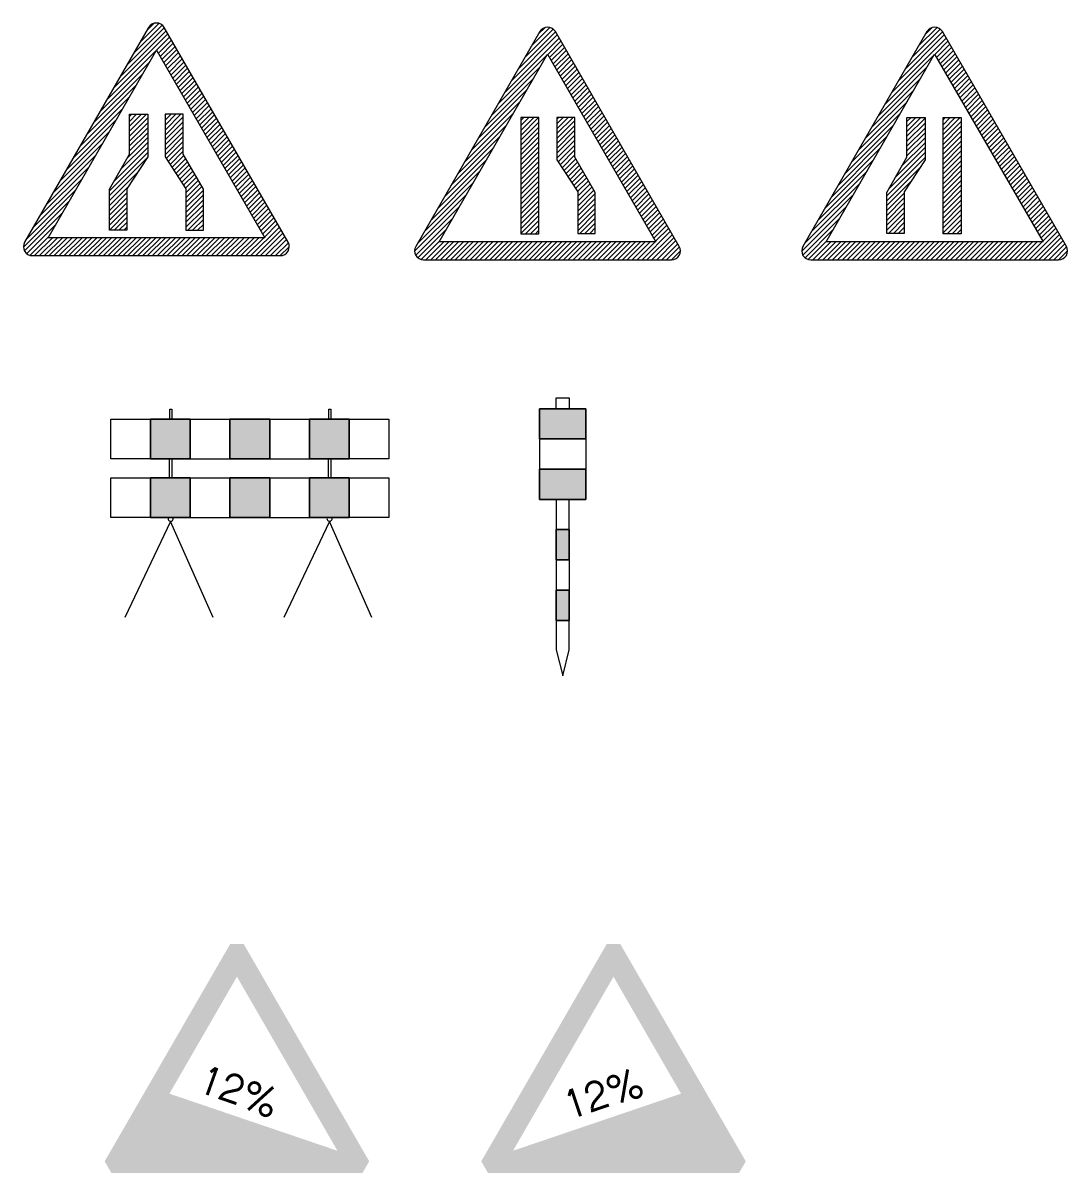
# Model space of a CAD drawing. Extents: x 1216 to 44401, y 2119 to 23617.
# Drawn here: x 14266 to 18025, y 13581 to 17718 of the extents above; entities that cross this region are included whole.
import ezdxf

# ---------------------------------------------------------------- set-up
doc = ezdxf.new("R2010")
doc.units = 0
doc.header["$LTSCALE"] = 10
doc.header["$MEASUREMENT"] = 0
doc.layers.get('0').update_dxf_attribs({"linetype": 'CONTINUOUS'})

# ---------------------------------------------------------------- blocks, each defined once
blk = doc.blocks.new('*X52')
at = {"color": 0, "linetype": 'CONTINUOUS'}
for p, q in [((-0.0964, 0.4693), (-0.0357, 0.53)), ((-0.0964, 0.487), (-0.0534, 0.53)), ((-0.0964, 0.5047), (-0.071, 0.53)), ((-0.0964, 0.5224), (-0.0887, 0.53)), ((-0.0964, 0.4517), (-0.0312, 0.5168)), ((-0.0964, 0.434), (-0.0312, 0.4991)), ((-0.0964, 0.4163), (-0.0312, 0.4814)), ((-0.0964, 0.3986), (-0.0312, 0.4637)), ((-0.1285, 0.3311), (-0.0312, 0.4284)), ((-0.1047, 0.3726), (-0.0312, 0.4461)), ((-0.1691, 0.2551), (-0.0312, 0.393)), ((-0.1523, 0.2896), (-0.0312, 0.4107)), ((-0.1691, 0.2375), (-0.0347, 0.3719)), ((-0.1691, 0.2198), (-0.0682, 0.3207)), ((-0.1691, 0.2021), (-0.1018, 0.2694)), ((-0.1691, 0.1844), (-0.1063, 0.2472)), ((-0.1691, 0.1667), (-0.1063, 0.2295)), ((-0.1691, 0.1491), (-0.1063, 0.2119)), ((-0.1691, 0.1314), (-0.1063, 0.1942)), ((-0.1691, 0.1137), (-0.1063, 0.1765)), ((-0.1522, 0.1129), (-0.1063, 0.1588)), ((-0.1346, 0.1129), (-0.1063, 0.1412)), ((-0.1169, 0.1129), (-0.1063, 0.1235))]:
    blk.add_line(p, q, dxfattribs=at)
blk = doc.blocks.new('*X53')
at = {"color": 0, "linetype": 'CONTINUOUS'}
for p, q in [((0.0312, 0.4732), (0.0881, 0.53)), ((0.0312, 0.4909), (0.0704, 0.53)), ((0.0312, 0.5085), (0.0527, 0.53)), ((0.0312, 0.5262), (0.035, 0.53)), ((0.0312, 0.4555), (0.0964, 0.5206)), ((0.0312, 0.4378), (0.0964, 0.5029)), ((0.0312, 0.4201), (0.0964, 0.4853)), ((0.0312, 0.4025), (0.0964, 0.4676)), ((0.0312, 0.3848), (0.0964, 0.4499)), ((0.0352, 0.3711), (0.0964, 0.4322)), ((0.0422, 0.3604), (0.0964, 0.4146)), ((0.0492, 0.3497), (0.0964, 0.3969)), ((0.0562, 0.339), (0.0993, 0.3821)), ((0.0632, 0.3284), (0.1057, 0.3709)), ((0.0702, 0.3177), (0.1121, 0.3596)), ((0.0772, 0.307), (0.1186, 0.3484)), ((0.0842, 0.2963), (0.125, 0.3372)), ((0.0912, 0.2856), (0.1315, 0.3259)), ((0.0982, 0.275), (0.1379, 0.3147)), ((0.1052, 0.2643), (0.1444, 0.3035)), ((0.1063, 0.2478), (0.1508, 0.2922)), ((0.1063, 0.2301), (0.1573, 0.281)), ((0.1063, 0.2124), (0.1637, 0.2698)), ((0.1063, 0.1947), (0.1691, 0.2575)), ((0.1063, 0.177), (0.1691, 0.2398)), ((0.1063, 0.1594), (0.1691, 0.2222)), ((0.1063, 0.1417), (0.1691, 0.2045)), ((0.1063, 0.124), (0.1691, 0.1868)), ((0.1129, 0.1129), (0.1691, 0.1691)), ((0.1306, 0.1129), (0.1691, 0.1515)), ((0.1483, 0.1129), (0.1691, 0.1338)), ((0.166, 0.113), (0.1691, 0.1161))]:
    blk.add_line(p, q, dxfattribs=at)
blk = doc.blocks.new('*X54')
at = {"color": 0, "linetype": 'CONTINUOUS'}
for p, q in [((-0.1301, 0.6654), (0.0348, 0.8303)), ((-0.1059, 0.7073), (0.0284, 0.8416)), ((-0.0818, 0.7491), (0.0204, 0.8512)), ((-0.0576, 0.7909), (0.0087, 0.8572)), ((-0.0335, 0.8327), (-0.0091, 0.8571)), ((-0.1542, 0.6236), (0.0413, 0.8191)), ((0.0004, 0.7606), (0.0478, 0.8079)), ((0.0069, 0.7494), (0.0543, 0.7967)), ((-0.1784, 0.5818), (-0.0016, 0.7585)), ((0.0134, 0.7382), (0.0607, 0.7855)), ((0.0198, 0.7269), (0.0672, 0.7743)), ((0.0263, 0.7157), (0.0737, 0.7631)), ((0.0328, 0.7045), (0.0801, 0.7519)), ((-0.2025, 0.54), (-0.0257, 0.7167)), ((0.0393, 0.6933), (0.0866, 0.7407)), ((0.0457, 0.6821), (0.0931, 0.7295)), ((0.0522, 0.6709), (0.0996, 0.7183)), ((0.0587, 0.6597), (0.106, 0.7071)), ((-0.2267, 0.4981), (-0.0499, 0.6749)), ((0.0651, 0.6485), (0.1125, 0.6959)), ((0.0716, 0.6373), (0.119, 0.6847)), ((0.0781, 0.6261), (0.1254, 0.6734)), ((0.0845, 0.6149), (0.1319, 0.6622)), ((-0.2508, 0.4563), (-0.074, 0.6331)), ((0.091, 0.6037), (0.1384, 0.651)), ((0.0975, 0.5925), (0.1448, 0.6398)), ((0.104, 0.5813), (0.1513, 0.6286)), ((-0.2749, 0.4145), (-0.0982, 0.5912)), ((0.1104, 0.57), (0.1578, 0.6174)), ((0.1169, 0.5588), (0.1643, 0.6062)), ((0.1234, 0.5476), (0.1707, 0.595)), ((0.1298, 0.5364), (0.1772, 0.5838)), ((-0.2991, 0.3727), (-0.1223, 0.5494)), ((0.1363, 0.5252), (0.1837, 0.5726)), ((0.1428, 0.514), (0.1901, 0.5614)), ((0.1492, 0.5028), (0.1966, 0.5502)), ((0.1557, 0.4916), (0.2031, 0.539)), ((-0.3232, 0.3308), (-0.1465, 0.5076)), ((0.1622, 0.4804), (0.2096, 0.5278)), ((0.1687, 0.4692), (0.216, 0.5165)), ((0.1751, 0.458), (0.2225, 0.5053)), ((-0.3474, 0.289), (-0.1706, 0.4658)), ((0.1816, 0.4468), (0.229, 0.4941)), ((0.1881, 0.4356), (0.2354, 0.4829)), ((0.1945, 0.4244), (0.2419, 0.4717)), ((0.201, 0.4131), (0.2484, 0.4605)), ((-0.3715, 0.2472), (-0.1948, 0.4239)), ((0.2075, 0.4019), (0.2548, 0.4493)), ((0.214, 0.3907), (0.2613, 0.4381)), ((0.2204, 0.3795), (0.2678, 0.4269)), ((0.2269, 0.3683), (0.2743, 0.4157)), ((-0.3957, 0.2054), (-0.2189, 0.3821)), ((0.2334, 0.3571), (0.2807, 0.4045)), ((0.2398, 0.3459), (0.2872, 0.3933)), ((0.2463, 0.3347), (0.2937, 0.3821)), ((-0.4198, 0.1635), (-0.2431, 0.3403)), ((0.2528, 0.3235), (0.3001, 0.3708)), ((0.2592, 0.3123), (0.3066, 0.3596)), ((0.2657, 0.3011), (0.3131, 0.3484)), ((0.2722, 0.2899), (0.3196, 0.3372)), ((-0.444, 0.1217), (-0.2672, 0.2985)), ((0.2787, 0.2787), (0.326, 0.326)), ((0.2851, 0.2675), (0.3325, 0.3148)), ((0.2916, 0.2562), (0.339, 0.3036)), ((0.2981, 0.245), (0.3454, 0.2924)), ((-0.4681, 0.0799), (-0.2914, 0.2566)), ((0.3045, 0.2338), (0.3519, 0.2812)), ((0.311, 0.2226), (0.3584, 0.27)), ((0.3175, 0.2114), (0.3648, 0.2588)), ((-0.4781, 0.0522), (-0.3155, 0.2148)), ((0.324, 0.2002), (0.3713, 0.2476)), ((0.3304, 0.189), (0.3778, 0.2364)), ((0.3369, 0.1778), (0.3843, 0.2252)), ((0.3434, 0.1666), (0.3907, 0.2139)), ((-0.4743, 0.0384), (-0.3397, 0.173)), ((0.3498, 0.1554), (0.3972, 0.2027)), ((0.3563, 0.1442), (0.4037, 0.1915)), ((0.3628, 0.133), (0.4101, 0.1803)), ((0.3692, 0.1218), (0.4166, 0.1691)), ((-0.4662, 0.0288), (-0.3638, 0.1312)), ((0.3398, 0.0216), (0.4425, 0.1243)), ((0.3757, 0.1106), (0.4231, 0.1579)), ((0.3822, 0.0993), (0.4295, 0.1467)), ((0.3887, 0.0881), (0.436, 0.1355)), ((-0.4546, 0.0227), (-0.388, 0.0893)), ((-0.4381, 0.0216), (-0.3734, 0.0863)), ((-0.4204, 0.0216), (-0.3557, 0.0863)), ((-0.4027, 0.0216), (-0.338, 0.0863)), ((-0.385, 0.0216), (-0.3203, 0.0863)), ((-0.3673, 0.0216), (-0.3026, 0.0863)), ((-0.3497, 0.0216), (-0.285, 0.0863)), ((-0.332, 0.0216), (-0.2673, 0.0863)), ((-0.3143, 0.0216), (-0.2496, 0.0863)), ((-0.2966, 0.0216), (-0.2319, 0.0863)), ((-0.279, 0.0216), (-0.2143, 0.0863)), ((-0.2613, 0.0216), (-0.1966, 0.0863)), ((-0.2436, 0.0216), (-0.1789, 0.0863)), ((-0.2259, 0.0216), (-0.1612, 0.0863)), ((-0.2082, 0.0216), (-0.1435, 0.0863)), ((-0.1906, 0.0216), (-0.1259, 0.0863)), ((-0.1729, 0.0216), (-0.1082, 0.0863)), ((-0.1552, 0.0216), (-0.0905, 0.0863)), ((-0.1375, 0.0216), (-0.0728, 0.0863)), ((-0.1199, 0.0216), (-0.0552, 0.0863)), ((-0.1022, 0.0216), (-0.0375, 0.0863)), ((-0.0845, 0.0216), (-0.0198, 0.0863)), ((-0.0668, 0.0216), (-0.0021, 0.0863)), ((-0.0491, 0.0216), (0.0156, 0.0863)), ((-0.0315, 0.0216), (0.0332, 0.0863)), ((-0.0138, 0.0216), (0.0509, 0.0863)), ((0.0039, 0.0216), (0.0686, 0.0863)), ((0.0216, 0.0216), (0.0863, 0.0863)), ((0.0392, 0.0216), (0.1039, 0.0863)), ((0.0569, 0.0216), (0.1216, 0.0863)), ((0.0746, 0.0216), (0.1393, 0.0863)), ((0.0923, 0.0216), (0.157, 0.0863)), ((0.11, 0.0216), (0.1747, 0.0863)), ((0.1276, 0.0216), (0.1923, 0.0863)), ((0.1453, 0.0216), (0.21, 0.0863)), ((0.163, 0.0216), (0.2277, 0.0863)), ((0.1807, 0.0216), (0.2454, 0.0863)), ((0.1983, 0.0216), (0.263, 0.0863)), ((0.216, 0.0216), (0.2807, 0.0863)), ((0.2337, 0.0216), (0.2984, 0.0863)), ((0.2514, 0.0216), (0.3161, 0.0863)), ((0.2691, 0.0216), (0.3338, 0.0863)), ((0.2867, 0.0216), (0.3514, 0.0863)), ((0.3044, 0.0216), (0.3691, 0.0863)), ((0.3221, 0.0216), (0.3868, 0.0863)), ((0.3574, 0.0216), (0.449, 0.1131)), ((0.3751, 0.0216), (0.4554, 0.1019)), ((0.3928, 0.0216), (0.4619, 0.0907)), ((0.4105, 0.0216), (0.4684, 0.0795)), ((0.4282, 0.0216), (0.4748, 0.0682)), ((0.4458, 0.0216), (0.4782, 0.0539))]:
    blk.add_line(p, q, dxfattribs=at)
blk = doc.blocks.new('26')
at = {"color": 1, "linetype": 'CONTINUOUS'}
blk.add_lwpolyline([(117.6095, 198.701), (118.5013, 198.701, 0.57735), (118.5293, 198.7494), (118.0833, 199.5218, 0.57735), (118.0275, 199.5218), (117.5815, 198.7494, 0.57735)], format="xyb", close=True, dxfattribs=at)
blk.add_lwpolyline([(118.0554, 199.4407), (118.4451, 198.7657), (117.6657, 198.7657)], close=True, dxfattribs=at)
at = {"linetype": 'CONTINUOUS'}
for points in [[(117.8863, 198.7924), (117.8863, 198.9398), (117.959, 199.0666), (117.959, 199.2094), (118.0242, 199.2094), (118.0242, 199.0566), (117.9491, 198.9419), (117.9491, 198.7923)], [(118.2245, 198.7924), (118.2245, 198.9398), (118.1518, 199.0666), (118.1518, 199.2094), (118.0866, 199.2094), (118.0866, 199.0566), (118.1617, 198.9419), (118.1617, 198.7923)]]:
    blk.add_lwpolyline(points, close=True, dxfattribs=at)
at = {"color": 1, "linetype": 'CONTINUOUS'}
blk.add_blockref('*X54', (118.0554, 198.6794), dxfattribs=at)
at = {"linetype": 'CONTINUOUS'}
for name in ['*X52', '*X53']:
    blk.add_blockref(name, (118.0554, 198.6794), dxfattribs=at)
blk = doc.blocks.new('*X55')
at = {"color": 0, "linetype": 'CONTINUOUS'}
for p, q in [((-0.1301, 0.6654), (0.0348, 0.8303)), ((-0.1059, 0.7073), (0.0284, 0.8416)), ((-0.0818, 0.7491), (0.0204, 0.8512)), ((-0.0576, 0.7909), (0.0087, 0.8572)), ((-0.0335, 0.8327), (-0.0091, 0.8571)), ((-0.1542, 0.6236), (0.0413, 0.8191)), ((0.0004, 0.7606), (0.0478, 0.8079)), ((0.0069, 0.7494), (0.0543, 0.7967)), ((-0.1784, 0.5818), (-0.0016, 0.7585)), ((0.0134, 0.7382), (0.0607, 0.7855)), ((0.0198, 0.7269), (0.0672, 0.7743)), ((0.0263, 0.7157), (0.0737, 0.7631)), ((0.0328, 0.7045), (0.0801, 0.7519)), ((-0.2025, 0.54), (-0.0257, 0.7167)), ((0.0393, 0.6933), (0.0866, 0.7407)), ((0.0457, 0.6821), (0.0931, 0.7295)), ((0.0522, 0.6709), (0.0996, 0.7183)), ((0.0587, 0.6597), (0.106, 0.7071)), ((-0.2267, 0.4981), (-0.0499, 0.6749)), ((0.0651, 0.6485), (0.1125, 0.6959)), ((0.0716, 0.6373), (0.119, 0.6847)), ((0.0781, 0.6261), (0.1254, 0.6734)), ((0.0845, 0.6149), (0.1319, 0.6622)), ((-0.2508, 0.4563), (-0.074, 0.6331)), ((0.091, 0.6037), (0.1384, 0.651)), ((0.0975, 0.5925), (0.1448, 0.6398)), ((0.104, 0.5813), (0.1513, 0.6286)), ((-0.2749, 0.4145), (-0.0982, 0.5912)), ((0.1104, 0.57), (0.1578, 0.6174)), ((0.1169, 0.5588), (0.1643, 0.6062)), ((0.1234, 0.5476), (0.1707, 0.595)), ((0.1298, 0.5364), (0.1772, 0.5838)), ((-0.2991, 0.3727), (-0.1223, 0.5494)), ((0.1363, 0.5252), (0.1837, 0.5726)), ((0.1428, 0.514), (0.1901, 0.5614)), ((0.1492, 0.5028), (0.1966, 0.5502)), ((0.1557, 0.4916), (0.2031, 0.539)), ((-0.3232, 0.3308), (-0.1465, 0.5076)), ((0.1622, 0.4804), (0.2096, 0.5278)), ((0.1687, 0.4692), (0.216, 0.5165)), ((0.1751, 0.458), (0.2225, 0.5053)), ((-0.3474, 0.289), (-0.1706, 0.4658)), ((0.1816, 0.4468), (0.229, 0.4941)), ((0.1881, 0.4356), (0.2354, 0.4829)), ((0.1945, 0.4244), (0.2419, 0.4717)), ((0.201, 0.4131), (0.2484, 0.4605)), ((-0.3715, 0.2472), (-0.1948, 0.4239)), ((0.2075, 0.4019), (0.2548, 0.4493)), ((0.214, 0.3907), (0.2613, 0.4381)), ((0.2204, 0.3795), (0.2678, 0.4269)), ((0.2269, 0.3683), (0.2743, 0.4157)), ((-0.3957, 0.2054), (-0.2189, 0.3821)), ((0.2334, 0.3571), (0.2807, 0.4045)), ((0.2398, 0.3459), (0.2872, 0.3933)), ((0.2463, 0.3347), (0.2937, 0.3821)), ((-0.4198, 0.1635), (-0.2431, 0.3403)), ((0.2528, 0.3235), (0.3001, 0.3708)), ((0.2592, 0.3123), (0.3066, 0.3596)), ((0.2657, 0.3011), (0.3131, 0.3484)), ((0.2722, 0.2899), (0.3196, 0.3372)), ((-0.444, 0.1217), (-0.2672, 0.2985)), ((0.2787, 0.2787), (0.326, 0.326)), ((0.2851, 0.2675), (0.3325, 0.3148)), ((0.2916, 0.2562), (0.339, 0.3036)), ((0.2981, 0.245), (0.3454, 0.2924)), ((-0.4681, 0.0799), (-0.2914, 0.2566)), ((0.3045, 0.2338), (0.3519, 0.2812)), ((0.311, 0.2226), (0.3584, 0.27)), ((0.3175, 0.2114), (0.3648, 0.2588)), ((-0.4781, 0.0522), (-0.3155, 0.2148)), ((0.324, 0.2002), (0.3713, 0.2476)), ((0.3304, 0.189), (0.3778, 0.2364)), ((0.3369, 0.1778), (0.3843, 0.2252)), ((0.3434, 0.1666), (0.3907, 0.2139)), ((-0.4743, 0.0384), (-0.3397, 0.173)), ((0.3498, 0.1554), (0.3972, 0.2027)), ((0.3563, 0.1442), (0.4037, 0.1915)), ((0.3628, 0.133), (0.4101, 0.1803)), ((0.3692, 0.1218), (0.4166, 0.1691)), ((-0.4662, 0.0288), (-0.3638, 0.1312)), ((0.3398, 0.0216), (0.4425, 0.1243)), ((0.3757, 0.1106), (0.4231, 0.1579)), ((0.3822, 0.0993), (0.4295, 0.1467)), ((0.3887, 0.0881), (0.436, 0.1355)), ((-0.4546, 0.0227), (-0.388, 0.0893)), ((-0.4381, 0.0216), (-0.3734, 0.0863)), ((-0.4204, 0.0216), (-0.3557, 0.0863)), ((-0.4027, 0.0216), (-0.338, 0.0863)), ((-0.385, 0.0216), (-0.3203, 0.0863)), ((-0.3673, 0.0216), (-0.3026, 0.0863)), ((-0.3497, 0.0216), (-0.285, 0.0863)), ((-0.332, 0.0216), (-0.2673, 0.0863)), ((-0.3143, 0.0216), (-0.2496, 0.0863)), ((-0.2966, 0.0216), (-0.2319, 0.0863)), ((-0.279, 0.0216), (-0.2143, 0.0863)), ((-0.2613, 0.0216), (-0.1966, 0.0863)), ((-0.2436, 0.0216), (-0.1789, 0.0863)), ((-0.2259, 0.0216), (-0.1612, 0.0863)), ((-0.2082, 0.0216), (-0.1435, 0.0863)), ((-0.1906, 0.0216), (-0.1259, 0.0863)), ((-0.1729, 0.0216), (-0.1082, 0.0863)), ((-0.1552, 0.0216), (-0.0905, 0.0863)), ((-0.1375, 0.0216), (-0.0728, 0.0863)), ((-0.1199, 0.0216), (-0.0552, 0.0863)), ((-0.1022, 0.0216), (-0.0375, 0.0863)), ((-0.0845, 0.0216), (-0.0198, 0.0863)), ((-0.0668, 0.0216), (-0.0021, 0.0863)), ((-0.0491, 0.0216), (0.0156, 0.0863)), ((-0.0315, 0.0216), (0.0332, 0.0863)), ((-0.0138, 0.0216), (0.0509, 0.0863)), ((0.0039, 0.0216), (0.0686, 0.0863)), ((0.0216, 0.0216), (0.0863, 0.0863)), ((0.0392, 0.0216), (0.1039, 0.0863)), ((0.0569, 0.0216), (0.1216, 0.0863)), ((0.0746, 0.0216), (0.1393, 0.0863)), ((0.0923, 0.0216), (0.157, 0.0863)), ((0.11, 0.0216), (0.1747, 0.0863)), ((0.1276, 0.0216), (0.1923, 0.0863)), ((0.1453, 0.0216), (0.21, 0.0863)), ((0.163, 0.0216), (0.2277, 0.0863)), ((0.1807, 0.0216), (0.2454, 0.0863)), ((0.1983, 0.0216), (0.263, 0.0863)), ((0.216, 0.0216), (0.2807, 0.0863)), ((0.2337, 0.0216), (0.2984, 0.0863)), ((0.2514, 0.0216), (0.3161, 0.0863)), ((0.2691, 0.0216), (0.3338, 0.0863)), ((0.2867, 0.0216), (0.3514, 0.0863)), ((0.3044, 0.0216), (0.3691, 0.0863)), ((0.3221, 0.0216), (0.3868, 0.0863)), ((0.3574, 0.0216), (0.449, 0.1131)), ((0.3751, 0.0216), (0.4554, 0.1019)), ((0.3928, 0.0216), (0.4619, 0.0907)), ((0.4105, 0.0216), (0.4684, 0.0795)), ((0.4282, 0.0216), (0.4748, 0.0682)), ((0.4458, 0.0216), (0.4782, 0.0539))]:
    blk.add_line(p, q, dxfattribs=at)
blk = doc.blocks.new('*X56')
at = {"color": 0, "linetype": 'CONTINUOUS'}
for p, q in [((-0.0964, 0.4693), (-0.0324, 0.5333)), ((-0.0964, 0.487), (-0.05, 0.5333)), ((-0.0964, 0.5047), (-0.0677, 0.5333)), ((-0.0964, 0.5223), (-0.0854, 0.5333)), ((-0.0964, 0.4516), (-0.0313, 0.5167)), ((-0.0964, 0.4339), (-0.0313, 0.4991)), ((-0.0964, 0.4163), (-0.0313, 0.4814)), ((-0.0964, 0.3986), (-0.0313, 0.4637)), ((-0.0964, 0.3809), (-0.0313, 0.446)), ((-0.0964, 0.3632), (-0.0313, 0.4283)), ((-0.0964, 0.3456), (-0.0313, 0.4107)), ((-0.0964, 0.3279), (-0.0313, 0.393)), ((-0.0964, 0.3102), (-0.0313, 0.3753)), ((-0.0964, 0.2925), (-0.0313, 0.3576)), ((-0.0964, 0.2748), (-0.0313, 0.34)), ((-0.0964, 0.2572), (-0.0313, 0.3223)), ((-0.0964, 0.2395), (-0.0313, 0.3046)), ((-0.0964, 0.2218), (-0.0313, 0.2869)), ((-0.0964, 0.2041), (-0.0313, 0.2692)), ((-0.0964, 0.1865), (-0.0313, 0.2516)), ((-0.0964, 0.1688), (-0.0313, 0.2339)), ((-0.0964, 0.1511), (-0.0313, 0.2162)), ((-0.0964, 0.1334), (-0.0313, 0.1985)), ((-0.0964, 0.1157), (-0.0313, 0.1809)), ((-0.0789, 0.1155), (-0.0313, 0.1632)), ((-0.0612, 0.1155), (-0.0313, 0.1455)), ((-0.0436, 0.1155), (-0.0313, 0.1278))]:
    blk.add_line(p, q, dxfattribs=at)
blk = doc.blocks.new('*X57')
at = {"color": 0, "linetype": 'CONTINUOUS'}
for p, q in [((0.0334, 0.4754), (0.0918, 0.5338)), ((0.0334, 0.493), (0.0742, 0.5338)), ((0.0334, 0.5107), (0.0565, 0.5338)), ((0.0334, 0.5284), (0.0388, 0.5338)), ((0.0334, 0.4577), (0.0985, 0.5228)), ((0.0334, 0.44), (0.0985, 0.5051)), ((0.0334, 0.4223), (0.0985, 0.4875)), ((0.0334, 0.4047), (0.0985, 0.4698)), ((0.0334, 0.387), (0.0985, 0.4521)), ((0.038, 0.3739), (0.0985, 0.4344)), ((0.045, 0.3632), (0.0985, 0.4167)), ((0.052, 0.3525), (0.0985, 0.3991)), ((0.059, 0.3419), (0.102, 0.3849)), ((0.066, 0.3312), (0.1085, 0.3736)), ((0.073, 0.3205), (0.1149, 0.3624)), ((0.08, 0.3098), (0.1214, 0.3512)), ((0.087, 0.2991), (0.1278, 0.3399)), ((0.094, 0.2885), (0.1343, 0.3287)), ((0.101, 0.2778), (0.1407, 0.3175)), ((0.108, 0.2671), (0.1471, 0.3062)), ((0.1085, 0.2499), (0.1536, 0.295)), ((0.1085, 0.2323), (0.16, 0.2838)), ((0.1085, 0.2146), (0.1665, 0.2725)), ((0.1085, 0.1969), (0.1713, 0.2597)), ((0.1085, 0.1792), (0.1713, 0.242)), ((0.1085, 0.1615), (0.1713, 0.2244)), ((0.1085, 0.1439), (0.1713, 0.2067)), ((0.1085, 0.1262), (0.1713, 0.189)), ((0.1166, 0.1166), (0.1713, 0.1713)), ((0.1343, 0.1167), (0.1713, 0.1536)), ((0.1521, 0.1167), (0.1713, 0.136)), ((0.1698, 0.1167), (0.1713, 0.1183))]:
    blk.add_line(p, q, dxfattribs=at)
blk = doc.blocks.new('27')
at = {"color": 1, "linetype": 'CONTINUOUS'}
blk.add_lwpolyline([(119.0167, 198.686), (119.9086, 198.686, 0.57735), (119.9365, 198.7344), (119.4906, 199.5068, 0.57735), (119.4347, 199.5068), (118.9888, 198.7344, 0.57735)], format="xyb", close=True, dxfattribs=at)
blk.add_lwpolyline([(119.4626, 199.4258), (119.8524, 198.7507), (119.0729, 198.7507)], close=True, dxfattribs=at)
at = {"color": 7, "linetype": 'CONTINUOUS'}
for points in [[(119.3662, 198.78), (119.4314, 198.78), (119.4314, 199.1978), (119.3662, 199.1978)], [(119.5891, 198.7811), (119.6339, 198.7812), (119.6339, 198.9286), (119.5612, 199.0554), (119.5612, 199.1983), (119.4961, 199.1983), (119.4961, 199.0454), (119.5711, 198.9308), (119.5711, 198.7811)]]:
    blk.add_lwpolyline(points, close=True, dxfattribs=at)
at = {"color": 1, "linetype": 'CONTINUOUS'}
blk.add_blockref('*X55', (119.4626, 198.6645), dxfattribs=at)
at = {"color": 7, "linetype": 'CONTINUOUS'}
for name in ['*X56', '*X57']:
    blk.add_blockref(name, (119.4626, 198.6645), dxfattribs=at)
blk = doc.blocks.new('*X58')
at = {"color": 0, "linetype": 'CONTINUOUS'}
for p, q in [((-0.1301, 0.6654), (0.0348, 0.8303)), ((-0.1059, 0.7073), (0.0284, 0.8416)), ((-0.0818, 0.7491), (0.0204, 0.8512)), ((-0.0576, 0.7909), (0.0087, 0.8572)), ((-0.0335, 0.8327), (-0.0091, 0.8571)), ((-0.1542, 0.6236), (0.0413, 0.8191)), ((0.0004, 0.7606), (0.0478, 0.8079)), ((0.0069, 0.7494), (0.0543, 0.7967)), ((-0.1784, 0.5818), (-0.0016, 0.7585)), ((0.0134, 0.7382), (0.0607, 0.7855)), ((0.0198, 0.7269), (0.0672, 0.7743)), ((0.0263, 0.7157), (0.0737, 0.7631)), ((0.0328, 0.7045), (0.0801, 0.7519)), ((-0.2025, 0.54), (-0.0257, 0.7167)), ((0.0393, 0.6933), (0.0866, 0.7407)), ((0.0457, 0.6821), (0.0931, 0.7295)), ((0.0522, 0.6709), (0.0996, 0.7183)), ((0.0587, 0.6597), (0.106, 0.7071)), ((-0.2267, 0.4981), (-0.0499, 0.6749)), ((0.0651, 0.6485), (0.1125, 0.6959)), ((0.0716, 0.6373), (0.119, 0.6847)), ((0.0781, 0.6261), (0.1254, 0.6734)), ((0.0845, 0.6149), (0.1319, 0.6622)), ((-0.2508, 0.4563), (-0.074, 0.6331)), ((0.091, 0.6037), (0.1384, 0.651)), ((0.0975, 0.5925), (0.1448, 0.6398)), ((0.104, 0.5813), (0.1513, 0.6286)), ((-0.2749, 0.4145), (-0.0982, 0.5912)), ((0.1104, 0.57), (0.1578, 0.6174)), ((0.1169, 0.5588), (0.1643, 0.6062)), ((0.1234, 0.5476), (0.1707, 0.595)), ((0.1298, 0.5364), (0.1772, 0.5838)), ((-0.2991, 0.3727), (-0.1223, 0.5494)), ((0.1363, 0.5252), (0.1837, 0.5726)), ((0.1428, 0.514), (0.1901, 0.5614)), ((0.1492, 0.5028), (0.1966, 0.5502)), ((0.1557, 0.4916), (0.2031, 0.539)), ((-0.3232, 0.3308), (-0.1465, 0.5076)), ((0.1622, 0.4804), (0.2096, 0.5278)), ((0.1687, 0.4692), (0.216, 0.5165)), ((0.1751, 0.458), (0.2225, 0.5053)), ((-0.3474, 0.289), (-0.1706, 0.4658)), ((0.1816, 0.4468), (0.229, 0.4941)), ((0.1881, 0.4356), (0.2354, 0.4829)), ((0.1945, 0.4244), (0.2419, 0.4717)), ((0.201, 0.4131), (0.2484, 0.4605)), ((-0.3715, 0.2472), (-0.1948, 0.4239)), ((0.2075, 0.4019), (0.2548, 0.4493)), ((0.214, 0.3907), (0.2613, 0.4381)), ((0.2204, 0.3795), (0.2678, 0.4269)), ((0.2269, 0.3683), (0.2743, 0.4157)), ((-0.3957, 0.2054), (-0.2189, 0.3821)), ((0.2334, 0.3571), (0.2807, 0.4045)), ((0.2398, 0.3459), (0.2872, 0.3933)), ((0.2463, 0.3347), (0.2937, 0.3821)), ((-0.4198, 0.1635), (-0.2431, 0.3403)), ((0.2528, 0.3235), (0.3001, 0.3708)), ((0.2592, 0.3123), (0.3066, 0.3596)), ((0.2657, 0.3011), (0.3131, 0.3484)), ((0.2722, 0.2899), (0.3196, 0.3372)), ((-0.444, 0.1217), (-0.2672, 0.2985)), ((0.2787, 0.2787), (0.326, 0.326)), ((0.2851, 0.2675), (0.3325, 0.3148)), ((0.2916, 0.2562), (0.339, 0.3036)), ((0.2981, 0.245), (0.3454, 0.2924)), ((-0.4681, 0.0799), (-0.2914, 0.2566)), ((0.3045, 0.2338), (0.3519, 0.2812)), ((0.311, 0.2226), (0.3584, 0.27)), ((0.3175, 0.2114), (0.3648, 0.2588)), ((-0.4781, 0.0522), (-0.3155, 0.2148)), ((0.324, 0.2002), (0.3713, 0.2476)), ((0.3304, 0.189), (0.3778, 0.2364)), ((0.3369, 0.1778), (0.3843, 0.2252)), ((0.3434, 0.1666), (0.3907, 0.2139)), ((-0.4743, 0.0384), (-0.3397, 0.173)), ((0.3498, 0.1554), (0.3972, 0.2027)), ((0.3563, 0.1442), (0.4037, 0.1915)), ((0.3628, 0.133), (0.4101, 0.1803)), ((0.3692, 0.1218), (0.4166, 0.1691)), ((-0.4662, 0.0288), (-0.3638, 0.1312)), ((0.3398, 0.0216), (0.4425, 0.1243)), ((0.3757, 0.1106), (0.4231, 0.1579)), ((0.3822, 0.0993), (0.4295, 0.1467)), ((0.3887, 0.0881), (0.436, 0.1355)), ((-0.4546, 0.0227), (-0.388, 0.0893)), ((-0.4381, 0.0216), (-0.3734, 0.0863)), ((-0.4204, 0.0216), (-0.3557, 0.0863)), ((-0.4027, 0.0216), (-0.338, 0.0863)), ((-0.385, 0.0216), (-0.3203, 0.0863)), ((-0.3673, 0.0216), (-0.3026, 0.0863)), ((-0.3497, 0.0216), (-0.285, 0.0863)), ((-0.332, 0.0216), (-0.2673, 0.0863)), ((-0.3143, 0.0216), (-0.2496, 0.0863)), ((-0.2966, 0.0216), (-0.2319, 0.0863)), ((-0.279, 0.0216), (-0.2143, 0.0863)), ((-0.2613, 0.0216), (-0.1966, 0.0863)), ((-0.2436, 0.0216), (-0.1789, 0.0863)), ((-0.2259, 0.0216), (-0.1612, 0.0863)), ((-0.2082, 0.0216), (-0.1435, 0.0863)), ((-0.1906, 0.0216), (-0.1259, 0.0863)), ((-0.1729, 0.0216), (-0.1082, 0.0863)), ((-0.1552, 0.0216), (-0.0905, 0.0863)), ((-0.1375, 0.0216), (-0.0728, 0.0863)), ((-0.1199, 0.0216), (-0.0552, 0.0863)), ((-0.1022, 0.0216), (-0.0375, 0.0863)), ((-0.0845, 0.0216), (-0.0198, 0.0863)), ((-0.0668, 0.0216), (-0.0021, 0.0863)), ((-0.0491, 0.0216), (0.0156, 0.0863)), ((-0.0315, 0.0216), (0.0332, 0.0863)), ((-0.0138, 0.0216), (0.0509, 0.0863)), ((0.0039, 0.0216), (0.0686, 0.0863)), ((0.0216, 0.0216), (0.0863, 0.0863)), ((0.0392, 0.0216), (0.1039, 0.0863)), ((0.0569, 0.0216), (0.1216, 0.0863)), ((0.0746, 0.0216), (0.1393, 0.0863)), ((0.0923, 0.0216), (0.157, 0.0863)), ((0.11, 0.0216), (0.1747, 0.0863)), ((0.1276, 0.0216), (0.1923, 0.0863)), ((0.1453, 0.0216), (0.21, 0.0863)), ((0.163, 0.0216), (0.2277, 0.0863)), ((0.1807, 0.0216), (0.2454, 0.0863)), ((0.1983, 0.0216), (0.263, 0.0863)), ((0.216, 0.0216), (0.2807, 0.0863)), ((0.2337, 0.0216), (0.2984, 0.0863)), ((0.2514, 0.0216), (0.3161, 0.0863)), ((0.2691, 0.0216), (0.3338, 0.0863)), ((0.2867, 0.0216), (0.3514, 0.0863)), ((0.3044, 0.0216), (0.3691, 0.0863)), ((0.3221, 0.0216), (0.3868, 0.0863)), ((0.3574, 0.0216), (0.449, 0.1131)), ((0.3751, 0.0216), (0.4554, 0.1019)), ((0.3928, 0.0216), (0.4619, 0.0907)), ((0.4105, 0.0216), (0.4684, 0.0795)), ((0.4282, 0.0216), (0.4748, 0.0682)), ((0.4458, 0.0216), (0.4782, 0.0539))]:
    blk.add_line(p, q, dxfattribs=at)
blk = doc.blocks.new('*X59')
at = {"color": 0, "linetype": 'CONTINUOUS'}
for p, q in [((-0.0997, 0.4837), (-0.0496, 0.5338)), ((-0.0997, 0.5013), (-0.0673, 0.5338)), ((-0.0997, 0.519), (-0.0849, 0.5338)), ((-0.0997, 0.466), (-0.0346, 0.5311)), ((-0.0997, 0.4483), (-0.0346, 0.5134)), ((-0.0997, 0.4306), (-0.0346, 0.4957)), ((-0.0997, 0.413), (-0.0346, 0.4781)), ((-0.0997, 0.3953), (-0.0346, 0.4604)), ((-0.1415, 0.3182), (-0.0346, 0.425)), ((-0.1177, 0.3596), (-0.0346, 0.4427)), ((-0.1725, 0.2518), (-0.0346, 0.3897)), ((-0.1653, 0.2767), (-0.0346, 0.4074)), ((-0.1725, 0.2341), (-0.0515, 0.3551)), ((-0.1725, 0.2164), (-0.0851, 0.3038)), ((-0.1725, 0.1988), (-0.1097, 0.2616)), ((-0.1725, 0.1811), (-0.1097, 0.2439)), ((-0.1725, 0.1634), (-0.1097, 0.2262)), ((-0.1725, 0.1457), (-0.1097, 0.2085)), ((-0.1725, 0.128), (-0.1097, 0.1908)), ((-0.1661, 0.1167), (-0.1097, 0.1732)), ((-0.1485, 0.1167), (-0.1097, 0.1555)), ((-0.1308, 0.1167), (-0.1097, 0.1378)), ((-0.1132, 0.1166), (-0.1097, 0.1201))]:
    blk.add_line(p, q, dxfattribs=at)
blk = doc.blocks.new('*X60')
at = {"color": 0, "linetype": 'CONTINUOUS'}
for p, q in [((0.0301, 0.4721), (0.0914, 0.5333)), ((0.0301, 0.4897), (0.0737, 0.5333)), ((0.0301, 0.5074), (0.056, 0.5333)), ((0.0301, 0.5251), (0.0384, 0.5333)), ((0.0301, 0.4544), (0.0952, 0.5195)), ((0.0301, 0.4367), (0.0952, 0.5018)), ((0.0301, 0.419), (0.0952, 0.4841)), ((0.0301, 0.4013), (0.0952, 0.4665)), ((0.0301, 0.3837), (0.0952, 0.4488)), ((0.0301, 0.366), (0.0952, 0.4311)), ((0.0301, 0.3483), (0.0952, 0.4134)), ((0.0301, 0.3306), (0.0952, 0.3958)), ((0.0301, 0.313), (0.0952, 0.3781)), ((0.0301, 0.2953), (0.0952, 0.3604)), ((0.0301, 0.2776), (0.0952, 0.3427)), ((0.0301, 0.2599), (0.0952, 0.325)), ((0.0301, 0.2422), (0.0952, 0.3074)), ((0.0301, 0.2246), (0.0952, 0.2897)), ((0.0301, 0.2069), (0.0952, 0.272)), ((0.0301, 0.1892), (0.0952, 0.2543)), ((0.0301, 0.1715), (0.0952, 0.2367)), ((0.0301, 0.1539), (0.0952, 0.219)), ((0.0301, 0.1362), (0.0952, 0.2013)), ((0.0301, 0.1185), (0.0952, 0.1836)), ((0.0448, 0.1155), (0.0952, 0.1659)), ((0.0625, 0.1155), (0.0952, 0.1483)), ((0.0802, 0.1155), (0.0952, 0.1306))]:
    blk.add_line(p, q, dxfattribs=at)
blk = doc.blocks.new('28')
at = {"color": 1, "linetype": 'CONTINUOUS'}
blk.add_lwpolyline([(120.409, 198.686), (121.3008, 198.686, 0.57735), (121.3288, 198.7344), (120.8829, 199.5068, 0.57735), (120.827, 199.5068), (120.3811, 198.7344, 0.57735)], format="xyb", close=True, dxfattribs=at)
blk.add_lwpolyline([(120.8549, 199.4258), (121.2447, 198.7507), (120.4652, 198.7507)], close=True, dxfattribs=at)
at = {"color": 7, "linetype": 'CONTINUOUS'}
for points in [[(120.6824, 198.7812), (120.6824, 198.9286), (120.7552, 199.0554), (120.7552, 199.1983), (120.8203, 199.1983), (120.8203, 199.0454), (120.7453, 198.9308), (120.7453, 198.7811), (120.7273, 198.7811)], [(120.9502, 198.78), (120.885, 198.78), (120.885, 199.1978), (120.9502, 199.1978)]]:
    blk.add_lwpolyline(points, close=True, dxfattribs=at)
at = {"color": 1, "linetype": 'CONTINUOUS'}
blk.add_blockref('*X58', (120.8549, 198.6645), dxfattribs=at)
at = {"color": 7, "linetype": 'CONTINUOUS'}
for name in ['*X59', '*X60']:
    blk.add_blockref(name, (120.8549, 198.6645), dxfattribs=at)
blk = doc.blocks.new('*U72')
at = {"linetype": 'CONTINUOUS'}
blk.add_solid([(0.2115, 0.5995), (0.3544, 0.5995), (0.2115, 0.7423), (0.3544, 0.7423)], dxfattribs=at)
blk = doc.blocks.new('*U73')
at = {"linetype": 'CONTINUOUS'}
blk.add_solid([(0.2115, 0.3881), (0.3544, 0.3881), (0.2115, 0.5309), (0.3544, 0.5309)], dxfattribs=at)
blk = doc.blocks.new('*U70')
at = {"linetype": 'CONTINUOUS'}
blk.add_solid([(0.783, 0.5995), (0.9258, 0.5995), (0.783, 0.7423), (0.9258, 0.7423)], dxfattribs=at)
blk = doc.blocks.new('*U71')
at = {"linetype": 'CONTINUOUS'}
blk.add_solid([(0.4972, 0.5995), (0.6401, 0.5995), (0.4972, 0.7423), (0.6401, 0.7423)], dxfattribs=at)
blk = doc.blocks.new('*U74')
at = {"linetype": 'CONTINUOUS'}
blk.add_solid([(0.4972, 0.3881), (0.6401, 0.3881), (0.4972, 0.5309), (0.6401, 0.5309)], dxfattribs=at)
blk = doc.blocks.new('*U75')
at = {"linetype": 'CONTINUOUS'}
blk.add_solid([(0.7829, 0.3881), (0.9258, 0.3881), (0.7829, 0.5309), (0.9258, 0.5309)], dxfattribs=at)
blk = doc.blocks.new('35')
at = {"color": 7, "linetype": 'CONTINUOUS'}
for points in [[(118.1043, 198.1127), (118.1043, 198.1493), (118.1116, 198.1493), (118.1116, 198.1127)], [(118.6756, 198.1127), (118.6756, 198.1493), (118.683, 198.1493), (118.683, 198.1127)], [(118.1032, 197.9013), (118.1032, 197.9699), (118.1116, 197.9699), (118.1116, 197.9013)], [(118.6745, 197.9013), (118.6745, 197.9699), (118.6829, 197.9699), (118.6829, 197.9013)]]:
    blk.add_lwpolyline(points, close=True, dxfattribs=at)
for points in [[(118.0344, 197.9699), (117.8916, 197.9699), (117.8916, 198.1127), (118.0344, 198.1127)], [(118.1773, 198.1127), (118.3201, 198.1127)], [(118.463, 198.1127), (118.6059, 198.1127)], [(118.7487, 198.1127), (118.8916, 198.1127), (118.8916, 197.9699), (118.7487, 197.9699)], [(118.1773, 197.9699), (118.3201, 197.9699)], [(118.463, 197.9699), (118.6059, 197.9699)], [(118.0344, 197.7585), (117.8915, 197.7585), (117.8915, 197.9013), (118.0344, 197.9013)], [(118.1773, 197.9013), (118.3201, 197.9013)], [(118.463, 197.9013), (118.6058, 197.9013)], [(118.7487, 197.9013), (118.8915, 197.9013), (118.8915, 197.7585), (118.7487, 197.7585)], [(118.1773, 197.7585), (118.3201, 197.7585)], [(118.463, 197.7585), (118.6058, 197.7585)], [(118.2594, 197.3991), (118.1067, 197.7452), (117.9426, 197.3989)], [(118.8307, 197.3991), (118.6781, 197.7452), (118.5139, 197.3989)]]:
    blk.add_lwpolyline(points, dxfattribs=at)
at = {"linetype": 'CONTINUOUS'}
for points in [[(118.0344, 198.1127), (118.1773, 198.1127), (118.1773, 197.9699), (118.0344, 197.9699), (118.0344, 198.1127)], [(118.3201, 198.1127), (118.463, 198.1127), (118.463, 197.9699), (118.3201, 197.9699), (118.3201, 198.1127)], [(118.6059, 198.1127), (118.7487, 198.1127), (118.7487, 197.9699), (118.6059, 197.9699), (118.6059, 198.1127)], [(118.0344, 197.9013), (118.1773, 197.9013), (118.1773, 197.7585), (118.0344, 197.7585), (118.0344, 197.9013)], [(118.3201, 197.9013), (118.463, 197.9013), (118.463, 197.7585), (118.3201, 197.7585), (118.3201, 197.9013)], [(118.6058, 197.9013), (118.7487, 197.9013), (118.7487, 197.7585), (118.6058, 197.7585), (118.6058, 197.9013)]]:
    blk.add_lwpolyline(points, dxfattribs=at)
for points in [[(118.0344, 198.1127), (118.0344, 197.9699), (118.1773, 197.9699), (118.1773, 198.1127)], [(118.3201, 198.1127), (118.3201, 197.9699), (118.463, 197.9699), (118.463, 198.1127)], [(118.6059, 198.1127), (118.6059, 197.9699), (118.7487, 197.9699), (118.7487, 198.1127)], [(118.0344, 197.9013), (118.0344, 197.7585), (118.1773, 197.7585), (118.1773, 197.9013)], [(118.3201, 197.9013), (118.3201, 197.7585), (118.463, 197.7585), (118.463, 197.9013)], [(118.6058, 197.9013), (118.6058, 197.7585), (118.7487, 197.7585), (118.7487, 197.9013)]]:
    blk.add_lwpolyline(points, close=True, dxfattribs=at)
at = {"color": 7, "linetype": 'CONTINUOUS'}
for points in [[(118.0987, 197.7585, 1.68149), (118.1148, 197.7594)], [(118.67, 197.7585, 1.68149), (118.6862, 197.7594)]]:
    blk.add_lwpolyline(points, format="xyb", close=True, dxfattribs=at)
at = {"linetype": 'CONTINUOUS'}
for name in ['*U72', '*U71', '*U70', '*U73', '*U74', '*U75']:
    blk.add_blockref(name, (117.8229, 197.3704), dxfattribs=at)
blk = doc.blocks.new('*U76')
blk.add_solid([(0.0836, 0.8522), (0.0836, 0.961), (-0.0836, 0.8522), (-0.0836, 0.961)])
blk = doc.blocks.new('*U77')
blk.add_solid([(-0.0836, 0.6347), (0.0836, 0.6347), (-0.0836, 0.7435), (0.0836, 0.7435)])
blk = doc.blocks.new('*U78')
blk.add_solid([(-0.0236, 0.4172), (0.0236, 0.4172), (-0.0236, 0.5259), (0.0236, 0.5259)])
blk = doc.blocks.new('*U79')
blk.add_solid([(-0.0236, 0.1996), (0.0236, 0.1996), (-0.0236, 0.3084), (0.0236, 0.3084)])
blk = doc.blocks.new('36')
for p, q in [((119.4335, 198.0417), (119.4335, 197.933)), ((119.6007, 198.0417), (119.6007, 197.933)), ((119.4936, 197.8242), (119.4936, 197.7154)), ((119.5407, 197.7154), (119.5407, 197.8242)), ((119.4936, 197.6067), (119.4936, 197.4979)), ((119.5407, 197.6067), (119.5407, 197.4979))]:
    blk.add_line(p, q)
for points in [[(119.4936, 198.1505), (119.4936, 198.1895), (119.5407, 198.1895), (119.5407, 198.1505)], [(119.4936, 197.3891), (119.4936, 197.2826), (119.5171, 197.1895), (119.5407, 197.2826), (119.5407, 197.3891)]]:
    blk.add_lwpolyline(points)
for points in [[(119.4335, 198.0417), (119.4335, 198.1505), (119.6007, 198.1505), (119.6007, 198.0417)], [(119.4335, 198.0417), (119.6007, 198.0417), (119.6007, 198.1505), (119.4335, 198.1505)], [(119.4335, 197.933), (119.6007, 197.933), (119.6007, 197.8242), (119.4335, 197.8242)], [(119.4335, 197.933), (119.4335, 197.8242), (119.6007, 197.8242), (119.6007, 197.933)], [(119.4936, 197.7154), (119.5407, 197.7154), (119.5407, 197.6067), (119.4936, 197.6067)], [(119.4936, 197.7154), (119.4936, 197.6067), (119.5407, 197.6067), (119.5407, 197.7154)], [(119.4936, 197.4979), (119.5407, 197.4979), (119.5407, 197.3891), (119.4936, 197.3891)], [(119.4936, 197.4979), (119.4936, 197.3891), (119.5407, 197.3891), (119.5407, 197.4979)]]:
    blk.add_lwpolyline(points, close=True)
for name in ['*U76', '*U77', '*U78', '*U79']:
    blk.add_blockref(name, (119.5171, 197.1895))
blk = doc.blocks.new('A5a')
at = {"color": 7, "linetype": 'CONTINUOUS', "const_width": 9.79}
for points in [[(-96.3, 252.4), (-66.6, 336.1), (-70.9, 337.6), (-85.3, 326.7)], [(36.4, 204.5), (117.2, 277.9)]]:
    blk.add_lwpolyline(points, dxfattribs=at)
blk.add_lwpolyline([(-33.9, 297.9), (-30.4, 304.4, -1.010429), (14.1, 279.8, -0.205435), (-0.7, 268.5), (-30.1, 262.2, 0.182503), (-50.9, 248.7), (-54.5, 242.8), (-1.8, 224.5)], format="xyb", dxfattribs=at)
at = {"color": 7, "linetype": 'CONTINUOUS', "const_width": 9.13}
for points in [[(42.6, 286, 1), (70.5, 264.2, 1)], [(79, 214.3, 1), (106.9, 192.5, 1)]]:
    blk.add_lwpolyline(points, format="xyb", close=True, dxfattribs=at)
at = {"color": 1, "linetype": 'CONTINUOUS'}
for points in [[(-21.8, 741.6), (0, 635.4), (-428.2, 37.8), (-325.3, 72)], [(21.8, 741.6), (-21.8, 741.6), (21.8, 741.6), (0, 635.4)], [(428.2, 37.8), (325.3, 72), (21.8, 741.6), (0, 635.4)], [(-325.3, 72), (-406.4, 0), (-325.3, 72), (-428.2, 37.8)], [(-325.3, 72), (-406.4, 0), (325.3, 72), (406.4, 0)], [(428.2, 37.8), (325.3, 72), (428.2, 37.8), (406.4, 0)]]:
    blk.add_solid(points, dxfattribs=at)
at = {"color": 7, "linetype": 'CONTINUOUS'}
blk.add_solid([(325.3, 72), (-325.3, 72), (325.3, 72), (-218.6, 256.8)], dxfattribs=at)
blk = doc.blocks.new('A5b')
at = {"color": 7, "linetype": 'CONTINUOUS', "const_width": 9.79}
for points in [[(27.2, 227.8), (45.7, 335.3)], [(-106.9, 183.9), (-135, 268.1), (-139.3, 266.7), (-144, 249.2)]]:
    blk.add_lwpolyline(points, dxfattribs=at)
blk.add_lwpolyline([(-85.7, 258.1), (-87, 265.5, -1.010429), (-36.7, 273.4, -0.205435), (-41.5, 255.4), (-60.7, 232.3, 0.182503), (-68.9, 208.9), (-68, 202), (-15.2, 220)], format="xyb", dxfattribs=at)
at = {"color": 7, "linetype": 'CONTINUOUS', "const_width": 9.13}
for points in [[(-18.1, 295.9, 1), (17.4, 295.9, 1)], [(54.8, 261.7, 1), (90.2, 261.7, 1)]]:
    blk.add_lwpolyline(points, format="xyb", close=True, dxfattribs=at)
at = {"color": 1, "linetype": 'CONTINUOUS'}
for points in [[(-21.8, 741.6), (0, 635.4), (-428.2, 37.8), (-325.3, 72)], [(21.8, 741.6), (-21.8, 741.6), (21.8, 741.6), (0, 635.4)], [(428.2, 37.8), (325.3, 72), (21.8, 741.6), (0, 635.4)], [(-325.3, 72), (-406.4, 0), (-325.3, 72), (-428.2, 37.8)], [(-325.3, 72), (-406.4, 0), (325.3, 72), (406.4, 0)], [(428.2, 37.8), (325.3, 72), (428.2, 37.8), (406.4, 0)]]:
    blk.add_solid(points, dxfattribs=at)
at = {"color": 7, "linetype": 'CONTINUOUS'}
blk.add_solid([(-325.3, 72), (325.3, 72), (-325.3, 72), (218.6, 256.8)], dxfattribs=at)

msp = doc.modelspace()

# ---------------------------------------------------------------- block references
at = {"xscale": 1000, "yscale": 1000, "zscale": 1000}
for name in ['26', '27', '28', '36', '35']:
    msp.add_blockref(name, (-103309.3, -181820), dxfattribs=at)
at = {"linetype": 'CONTINUOUS', "xscale": 1.111111111111, "yscale": 1.111111111111, "zscale": 1.111111111111}
for name, p in [('A5a', (15036, 13581)), ('A5b', (16390.5, 13581))]:
    msp.add_blockref(name, p, dxfattribs=at)

doc.saveas('drawing.dxf')
